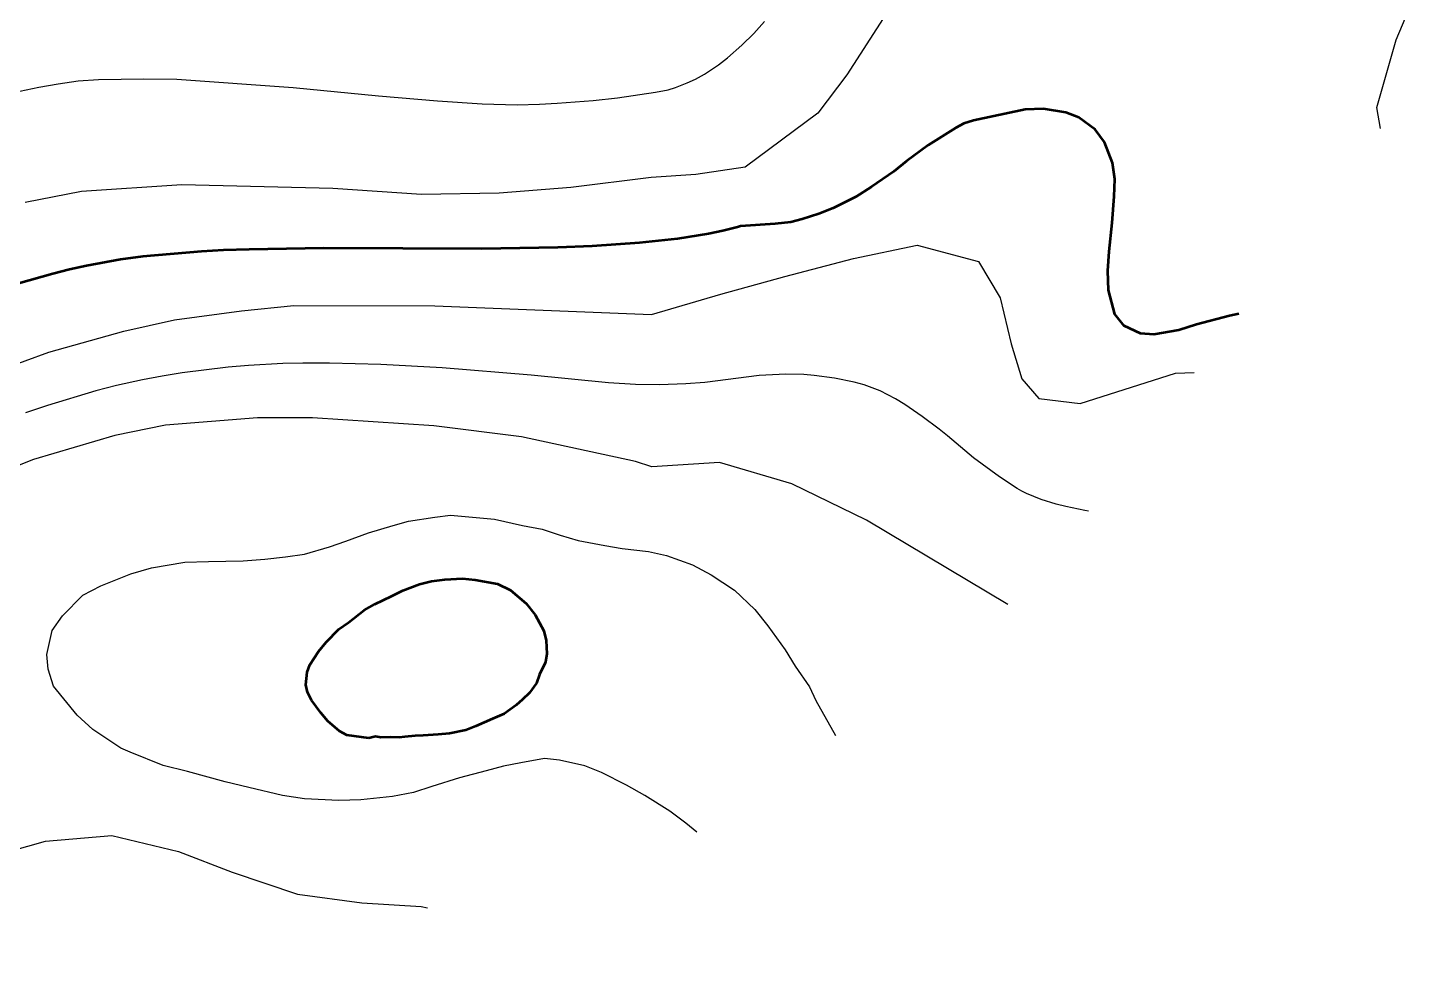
# Model space of a CAD drawing. Header units: metres. Extents: x 547833 to 556102, y 1844799 to 1850994.
# Drawn here: x 553200.7 to 553479.9, y 1845548 to 1845738.3 of the extents above; entities that cross this region are included whole.
import ezdxf

# ---------------------------------------------------------------- set-up
doc = ezdxf.new("R2010")
doc.units = ezdxf.units.M
doc.header["$LTSCALE"] = 6.8
doc.layers.add('1', color=7, linetype='Continuous', lineweight=25)
doc.layers.add('2', color=7, linetype='Continuous', lineweight=53)

msp = doc.modelspace()

# ---------------------------------------------------------------- linework, layer by layer
at = {"layer": '1'}
for points in [[(553471.21, 1845718.16), (553470.47, 1845722.37), (553474.35, 1845735.86), (553479.95, 1845749.22)], [(553199.1, 1845725.63), (553202.86, 1845726.41), (553206.75, 1845727.11), (553210.74, 1845727.65), (553214.82, 1845727.92), (553223.9, 1845728.11), (553230.47, 1845727.98), (553253.77, 1845726.33), (553270.81, 1845724.65), (553282.59, 1845723.67), (553291.57, 1845723.08), (553298.55, 1845722.9), (553303, 1845723), (553306.53, 1845723.18), (553313.78, 1845723.75), (553318.62, 1845724.31), (553326.21, 1845725.38), (553328.74, 1845725.87), (553330.2, 1845726.32), (553332.54, 1845727.26), (553334.23, 1845728.04), (553336, 1845728.98), (553338.79, 1845730.85), (553340.61, 1845732.29), (553343.52, 1845734.83), (553345.86, 1845737.12), (553348.01, 1845739.54)], [(553371.73, 1845740.15), (553364.49, 1845728.85), (553358.71, 1845721.21), (553344.17, 1845710.43), (553334.26, 1845708.92), (553325.34, 1845708.36), (553309.27, 1845706.32), (553294.92, 1845705.2), (553279.44, 1845704.97), (553261.66, 1845706.13), (553231.47, 1845706.9), (553211.43, 1845705.52), (553200.11, 1845703.34)], [(553282.1, 1845682.66), (553325.41, 1845680.93), (553339.26, 1845685.04), (553352.09, 1845688.53), (553365.85, 1845692.14), (553378.58, 1845694.83), (553390.82, 1845691.57), (553395.14, 1845684.28), (553397.37, 1845675.09), (553399.52, 1845668.09), (553402.92, 1845664.13), (553411.19, 1845663.15), (553430.25, 1845669.2), (553433.97, 1845669.35)], [(553000, 1845633.38), (553003.51, 1845632.93), (553021.45, 1845632.94), (553063.96, 1845638.71), (553076.24, 1845639.98), (553092.52, 1845641.08), (553118.3, 1845640.83), (553129.14, 1845642.33), (553141.16, 1845645.89), (553153.82, 1845650.54), (553177.71, 1845662.37), (553190.62, 1845668.21), (553204.88, 1845673.43), (553219.91, 1845677.59), (553230.02, 1845679.9), (553243.4, 1845681.69), (553253.91, 1845682.76), (553282.1, 1845682.66)], [(553412.81, 1845641.6), (553412.11, 1845641.71), (553408.29, 1845642.52), (553406.39, 1845643), (553403.36, 1845643.91), (553400.4, 1845645.17), (553399.51, 1845645.64), (553398.58, 1845646.16), (553395.01, 1845648.46), (553389.83, 1845652.28), (553384.64, 1845656.68), (553382.98, 1845657.99), (553379.58, 1845660.55), (553376.06, 1845662.96), (553374.23, 1845664.07), (553371.15, 1845665.66), (553367.96, 1845666.86), (553365.99, 1845667.42), (553362.03, 1845668.22), (553357.98, 1845668.76), (553355.87, 1845668.93), (553352.31, 1845669.02), (553346.97, 1845668.71), (553336.07, 1845667.36), (553332.3, 1845667.05), (553327.01, 1845666.85), (553322.25, 1845666.93), (553316.82, 1845667.28), (553301.38, 1845668.81), (553283.56, 1845670.28), (553271.29, 1845670.94), (553261, 1845671.22), (553255.68, 1845671.23), (553251.65, 1845671.14), (553244.84, 1845670.77), (553240.72, 1845670.39), (553231.52, 1845669.26), (553227.55, 1845668.61), (553223.59, 1845667.85), (553218.38, 1845666.73), (553214.3, 1845665.67), (553204.59, 1845662.74), (553200.24, 1845661.26)], [(553396.68, 1845622.93), (553368.45, 1845639.84), (553353.51, 1845647.06), (553339.05, 1845651.36), (553325.49, 1845650.48), (553322.19, 1845651.51), (553299.45, 1845656.46), (553281.9, 1845658.68), (553257.64, 1845660.26), (553246.62, 1845660.28), (553228.21, 1845658.81), (553218.07, 1845656.75), (553201.84, 1845651.94), (553188.47, 1845646.69)], [(553267.27, 1845583.84), (553262.91, 1845583.72), (553256.03, 1845584.07), (553251.59, 1845584.71), (553244.86, 1845586.31), (553240.16, 1845587.48), (553232.61, 1845589.56), (553227.73, 1845590.71), (553221.16, 1845593.38), (553219.26, 1845594.21), (553213.7, 1845597.94), (553210.53, 1845600.8), (553205.78, 1845606.62), (553204.72, 1845610.02), (553204.48, 1845612.93), (553205.55, 1845617.71), (553207.59, 1845620.7), (553211.68, 1845624.78), (553215.26, 1845626.7), (553221.25, 1845629.1), (553225.39, 1845630.24), (553232.1, 1845631.39), (553236.83, 1845631.55), (553243.75, 1845631.67), (553248.08, 1845631.98), (553252.21, 1845632.45), (553256.04, 1845632.99), (553261, 1845634.5), (553264.28, 1845635.64), (553268.84, 1845637.3), (553273.72, 1845638.71), (553276.84, 1845639.64), (553282.07, 1845640.43), (553285.25, 1845640.79), (553290.34, 1845640.33), (553293.99, 1845639.99), (553299.64, 1845638.74), (553303.52, 1845638.04), (553307.17, 1845636.84), (553310.72, 1845635.73), (553316.06, 1845634.73), (553319.54, 1845634.17), (553324.83, 1845633.55), (553328.44, 1845632.72), (553333.6, 1845630.84), (553337.33, 1845628.9), (553342.05, 1845625.83), (553346.11, 1845621.92), (553348.66, 1845618.7), (553352.16, 1845613.88), (553354.15, 1845610.59), (553357, 1845606.46), (553358.26, 1845603.75), (553362.2, 1845596.74)], [(553334.47, 1845577.39), (553332.29, 1845579.22), (553329.07, 1845581.6), (553324.06, 1845584.74), (553320.4, 1845586.79), (553315.45, 1845589.35), (553312.07, 1845590.68), (553307.01, 1845591.81), (553304.02, 1845592.13), (553299.28, 1845591.3), (553295.84, 1845590.62), (553292.34, 1845589.65), (553286.99, 1845588.28), (553281.49, 1845586.51), (553277.83, 1845585.33), (553273.64, 1845584.57), (553267.27, 1845583.84)], [(553130.08, 1845548.02), (553145.29, 1845548.35), (553156.13, 1845552.15), (553179.75, 1845566.26), (553193.51, 1845572.58), (553204.18, 1845575.6), (553217.5, 1845576.74), (553230.81, 1845573.52), (553241.53, 1845569.37), (553254.59, 1845564.97), (553267.47, 1845563.25), (553279.34, 1845562.56), (553280.62, 1845562.29)]]:
    msp.add_lwpolyline(points, dxfattribs=at)
at = {"layer": '2'}
for points in [[(553442.91, 1845681.07), (553441.03, 1845680.68), (553434.45, 1845678.93), (553430.89, 1845677.82), (553425.91, 1845676.96), (553423.2, 1845677.14), (553419.94, 1845678.66), (553418.07, 1845681.04), (553416.83, 1845685.78), (553416.69, 1845689.65), (553416.94, 1845693.56), (553417.58, 1845699.31), (553417.97, 1845704.54), (553418.07, 1845708.04), (553417.6, 1845711.27), (553416.04, 1845715.38), (553414.15, 1845717.95), (553410.88, 1845720.37), (553408.28, 1845721.36), (553403.82, 1845722.05), (553400.14, 1845721.93), (553389.83, 1845719.75), (553387.91, 1845719.13), (553386.32, 1845718.25)], [(553386.32, 1845718.25), (553380.73, 1845714.82), (553376.42, 1845711.64), (553373.86, 1845709.55), (553369.44, 1845706.46), (553366.27, 1845704.5), (553361.76, 1845702.19), (553358.9, 1845701.07), (553355.53, 1845699.98), (553353.3, 1845699.43), (553350.16, 1845699.07), (553343.24, 1845698.6), (553342.64, 1845698.41), (553339.72, 1845697.7), (553336.83, 1845697.11), (553330.6, 1845696.08), (553323.05, 1845695.29), (553313.56, 1845694.6), (553306.66, 1845694.33), (553291.46, 1845694.06), (553259.9, 1845694.19), (553244.96, 1845693.95), (553239.81, 1845693.79), (553235.38, 1845693.53), (553223.66, 1845692.56), (553219.22, 1845691.93), (553212.44, 1845690.66), (553209.03, 1845689.92), (553205.65, 1845689.05), (553198.84, 1845687.11)]]:
    msp.add_lwpolyline(points, dxfattribs=at)
msp.add_lwpolyline([(553268.9, 1845596.18), (553264.45, 1845596.81), (553263.03, 1845597.6), (553260.71, 1845599.62), (553259.29, 1845601.26), (553257.39, 1845603.79), (553256.63, 1845605.42), (553256.27, 1845606.89), (553256.56, 1845609.4), (553257.05, 1845610.88), (553258.83, 1845613.55), (553260.33, 1845615.43), (553262.88, 1845618), (553264.82, 1845619.36), (553267.96, 1845621.81), (553270.1, 1845623.01), (553273.43, 1845624.62), (553275.68, 1845625.74), (553279.05, 1845626.98), (553281.44, 1845627.63), (553284.07, 1845627.93), (553287.65, 1845628.15), (553290.15, 1845627.87), (553294.62, 1845627.05), (553297.22, 1845625.83), (553300.38, 1845623.15), (553302.16, 1845620.88), (553303.86, 1845617.66), (553304.36, 1845615.72), (553304.48, 1845613.08), (553304.19, 1845611.43), (553303.05, 1845608.92), (553302.39, 1845607.23), (553301, 1845605.27), (553299.63, 1845603.97), (553298.34, 1845602.78), (553295.97, 1845601.09), (553293.62, 1845600.06), (553290.27, 1845598.63), (553288.27, 1845597.83), (553285.02, 1845597.17), (553282.77, 1845596.92), (553279.75, 1845596.76), (553278.15, 1845596.67), (553276.08, 1845596.44), (553274.96, 1845596.31), (553273.15, 1845596.38), (553271.25, 1845596.36), (553270.19, 1845596.52)], close=True, dxfattribs=at)

doc.saveas('drawing.dxf')
